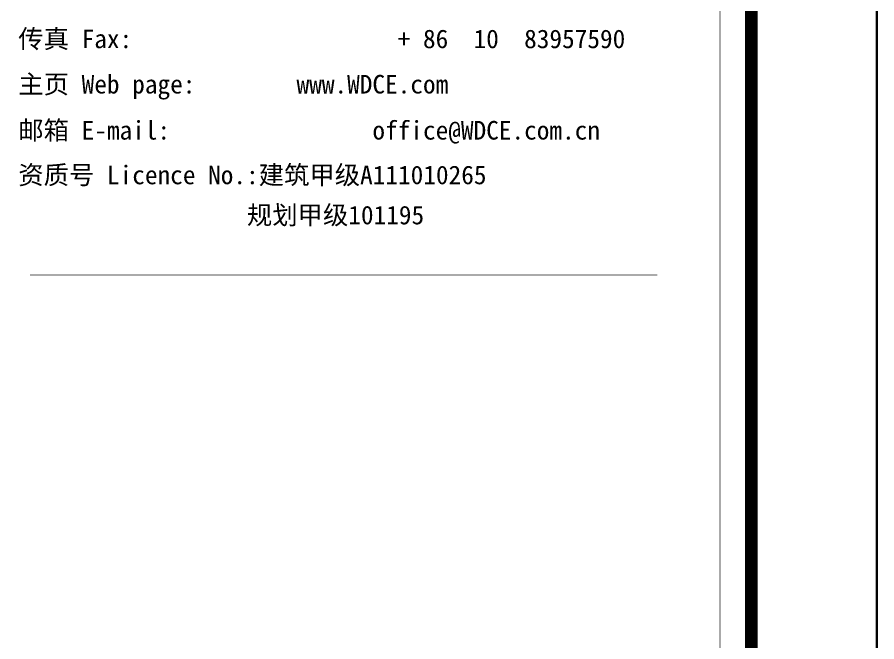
# Model space of a CAD drawing. Extents: x 776418 to 2076422, y -1170708 to 498544.
# Drawn here: x 985681 to 992531, y -49903 to -44929 of the extents above; entities that cross this region are included whole.
import ezdxf

# ---------------------------------------------------------------- set-up
doc = ezdxf.new("R2010")
doc.units = 0
doc.header["$LTSCALE"] = 1000
doc.header["$MEASUREMENT"] = 0
doc.layers.get('0').update_dxf_attribs({"linetype": 'CONTINUOUS'})
for name, color, linetype in [('DIM-动力', 3, 'CONTINUOUS'), ('SHEET_LINE', 6, 'CONTINUOUS'), ('SHEET_TEXT', 7, 'CONTINUOUS'), ('TEL_TITLE', 7, 'CONTINUOUS'), ('WIRE-通讯', 4, 'CONTINUOUS')]:
    doc.layers.add(name, color=color, linetype=linetype)
doc.styles.add('华文细黑', font='STXIHEI.TTF')

# ---------------------------------------------------------------- blocks, each defined once
blk = doc.blocks.new('A$C00115E70')
at = {"layer": 'WIRE-通讯', "ltscale": 0.001}
blk.add_lwpolyline([(-84100, 59400), (0, 59400), (0, 0), (-84100, 0)], close=True, dxfattribs=at)
blk = doc.blocks.new('A$C51FB5BAD')
at = {"layer": 'SHEET_LINE', "const_width": 50}
blk.add_lwpolyline([(-6500, -57400), (0, -57400), (0, -6150), (-6500, -6150)], close=True, dxfattribs=at)
at = {"layer": 'SHEET_LINE', "const_width": 4.999999999999995}
for points in [[(-6250, -33442.5692015125), (-250, -33442.5692015125), (-250, -15739.90927883727)], [(-5750, -22389.16439552279), (-750, -22389.16439552279)]]:
    blk.add_lwpolyline(points, dxfattribs=at)
at = {"layer": 'SHEET_TEXT', "style": '华文细黑'}
for s, p in [('传真 Fax:                     + 86  10  83957590', (-5842.124720930588, -20583.7831181353)), ('主页 Web page:        www.WDCE.com', (-5842.124720930588, -20944.87498448463)), ('邮箱 E-mail:                office@WDCE.com.cn ', (-5842.124720930588, -21311.76950156386)), ('资质号 Licence No.:建筑甲级A111010265', (-5842.124720930588, -21667.40389532014)), ('规划甲级101195', (-4020.108854189981, -21986.90975711378))]:
    blk.add_text(s, height=148.1169032266934, dxfattribs=at).set_placement(p)

msp = doc.modelspace()

# ---------------------------------------------------------------- linework, layer by layer
at = {"layer": 'DIM-动力', "ltscale": 0.001}
msp.add_lwpolyline([(908431.4639519872, -82991.37450312637), (992531.4639519872, -82991.37450312637), (992531.4639519872, -23591.37450312636), (908431.4639519872, -23591.37450312636)], close=True, dxfattribs=at)
at = {"layer": 'TEL_TITLE'}
msp.add_lwpolyline([(908431.4639519872, -82991.37450312614), (992531.4639519872, -82991.37450312614), (992531.4639519872, -23591.37450312613), (908431.4639519872, -23591.37450312613)], close=True, dxfattribs=at)
at = {"layer": 'TEL_TITLE', "const_width": 100}
msp.add_lwpolyline([(910931.4639519872, -81991.37450312614), (991531.4639519872, -81991.37450312614), (991531.4639519872, -24591.37450312613), (910931.4639519872, -24591.37450312613)], close=True, dxfattribs=at)

# ---------------------------------------------------------------- block references
msp.add_blockref('A$C51FB5BAD', (991531.4639519872, -24591.37450312613))
at = {"layer": 'WIRE-通讯', "ltscale": 0.001}
msp.add_blockref('A$C00115E70', (992531.4639519872, -82991.37450312637), dxfattribs=at)

doc.saveas('drawing.dxf')
